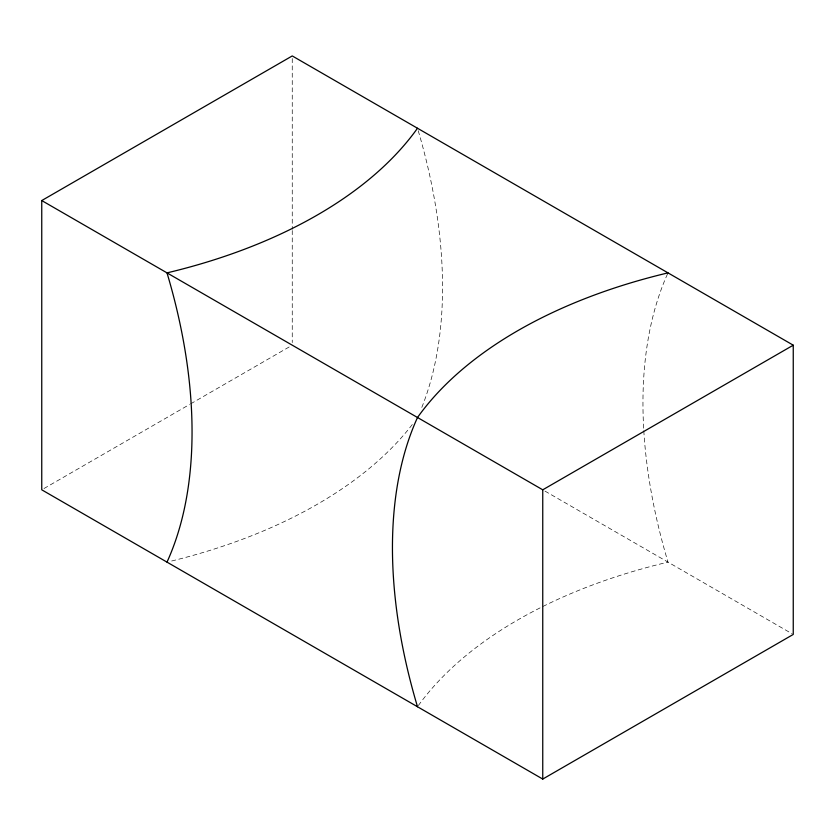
<?xml version="1.0" encoding="UTF-8"?>
<svg xmlns="http://www.w3.org/2000/svg" width="835" height="835" viewBox="0 0 835 835"><rect width="100%" height="100%" fill="white"/><g stroke="black" fill="none" stroke-linecap="round" stroke-linejoin="round"><path stroke-width="0.63" stroke-dasharray="4.17 3.13" d="M44.004 488.517L189.566 404.474M190.693 403.816L289.995 346.494M545.004 491.116L792.123 633.786M292.25 58.544L292.25 229.228M292.25 230.533L292.25 342.58M643.806 430.724A460.534 265.895 60 0 0 668 562.122A460.534 265.885 0 0 0 418.22 705.742M643.66 428.167A460.534 265.895 60 0 1 667.489 274.005M418.241 130.751A460.534 265.895 60 0 1 420.976 409.463M412.281 424.535A460.534 265.885 0 0 1 169.547 561.517"/><path stroke-width="1.25" d="M41.75 200.557L292.25 55.935L793.25 345.189L793.25 634.443L542.75 779.065L41.75 489.811L41.75 200.557L542.75 489.811L793.25 345.189M542.75 489.811L542.75 779.065M668 272.878A460.534 265.885 0 0 0 417.5 417.5A460.534 265.895 60 0 0 417.5 706.754M417.5 128.246A460.534 265.885 0 0 1 167 272.878A460.534 265.895 60 0 1 167 562.122"/></g></svg>
